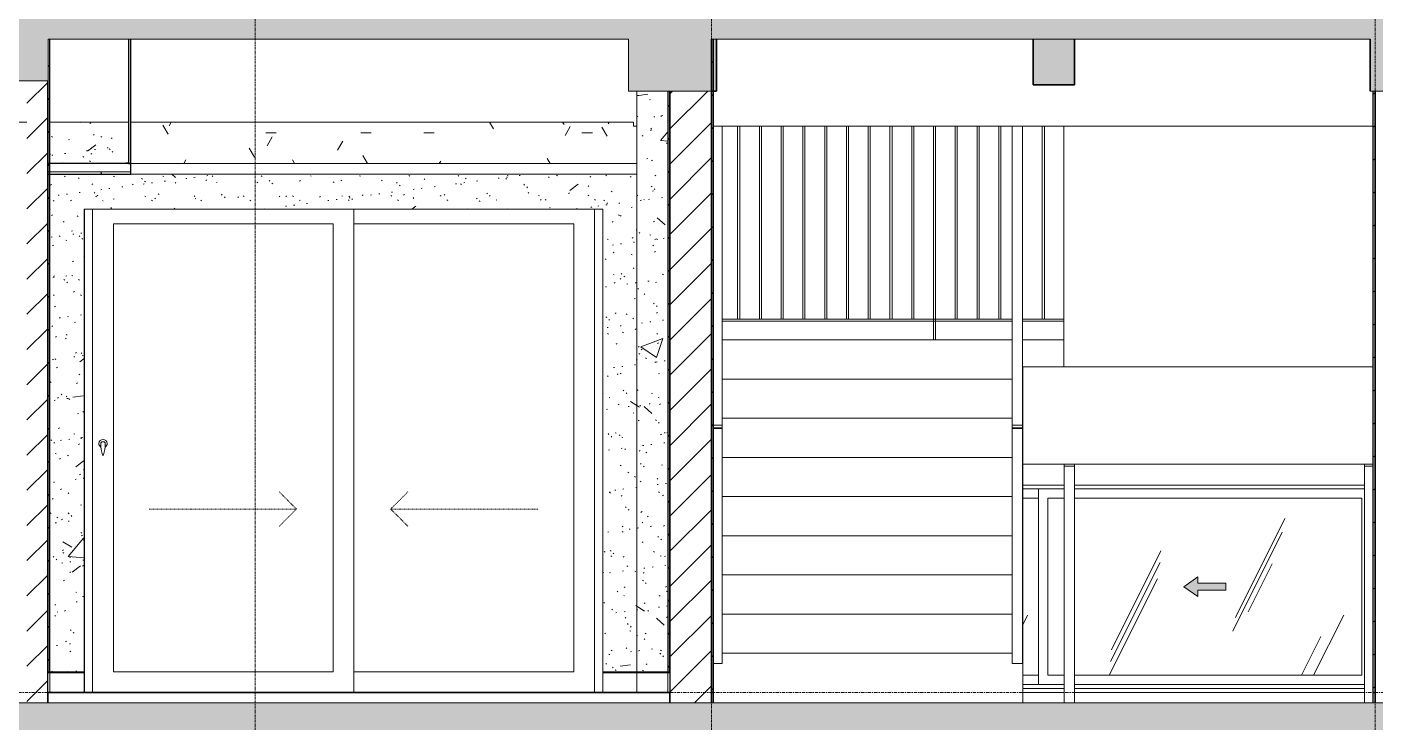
# Model space of a CAD drawing. Header units: millimetres. Extents: x -92143 to -2058, y -8802 to 35300.
# Drawn here: x -40337 to -33837, y 19057 to 22409 of the extents above; entities that cross this region are included whole.
import ezdxf

# ---------------------------------------------------------------- set-up
doc = ezdxf.new("R2010")
doc.units = ezdxf.units.MM
for name, pattern in [('1 NÉT CALL OUT', [6, 3, -3]), ('Centre', [31.75, 6.35, -4.7625, 15.875, -4.7625]), ('Dash', [6.35, 3.175, -3.175]), ('Grid Line', [22.225, 12.7, -3.175, 3.175, -3.175])]:
    doc.linetypes.add(name, pattern=pattern)
for name, color, linetype, lineweight in [('0-1', 7, 'Continuous', 5), ('A-CLNG', 13, 'Continuous', 9), ('A-CLNG-1', 250, 'Continuous', 25), ('A-CLNG-2', 7, 'Continuous', 9), ('A-CLNG-PATT-2', 7, 'Continuous', 9), ('A-CLNG-PATT-3', 254, 'Continuous', 18), ('A-DETL-GENF', 92, 'Continuous', 9), ('A-DETL-GENF-1', 7, 'Continuous', 9), ('A-DETL-THIN', 151, 'Continuous', 9), ('A-DOOR', 31, 'Continuous', 9), ('A-DOOR-FRAM', 31, 'Continuous', 9), ('A-DOOR-GLAZ', 31, 'Continuous', 9), ('A-DOOR-HDLN', 31, 'Dash', 18), ('A-FLOR-1', 10, 'Continuous', 35), ('A-FLOR-HRAL', 11, 'Continuous', 9), ('A-FLOR-HRAL-1', 253, 'Continuous', 18), ('A-FLOR-HRAL-2', 9, 'Continuous', 9), ('A-FLOR-LEVL-2', 51, 'Centre', 9), ('A-GLAZ', 151, 'Continuous', 9), ('A-GLAZ-2', 7, '1 NÉT CALL OUT', 9), ('A-GLAZ-5', 151, '1 NÉT CALL OUT', 9), ('A-WALL', 113, 'Continuous', 9), ('A-WALL-2', 250, 'Continuous', 25), ('A-WALL-3', 113, 'Continuous', 25), ('A-WALL-PATT-1', 7, 'Continuous', 9), ('A-WALL-PATT-2', 9, 'Continuous', 9), ('A-WALL-PATT-4', 111, 'Continuous', 9), ('I-WALL-1', 250, 'Continuous', 25), ('I-WALL-2', 7, 'Continuous', 9), ('I-WALL-3', 2, 'Continuous', 25), ('S-BEAM-1', 12, 'Continuous', 5), ('S-BEAM-2', 7, 'Continuous', 9), ('S-BEAM-3', 10, 'Continuous', 35), ('S-GRID-1', 1, 'Grid Line', 9), ('S-STRS', 31, 'Continuous', 9)]:
    doc.layers.add(name, color=color, linetype=linetype, lineweight=lineweight)
pattern_1 = [(45, (-51987.05, 14125), (-84.8528, 84.8528), [])]
pattern_2 = [(45, (-51987.05, 14125), (-79.5495, 79.5495), [])]
pattern_3 = [(50, (-51987.05, 14125), (1093.104, -95.634), [114.3, -1257.3]), (355, (-51987, 14125), (-211.46, 1146.34), [91.44, -1005.84]), (100.451, (-51896, 14117), (881.656, 1050.7), [97.14, -1068.54]), (46.184, (-51987, 14429.8), (1626.47, -252.26), [171.45, -1885.95]), (96.636, (-51851.5, 14408.8), (1424.42, 1484.57), [145.71, -1602.81]), (351.184, (-51987, 14429.8), (1424.43, 1484.55), [137.16, -1508.76]), (21, (-51834.65, 14353.6), (909.686, -613.59), [114.3, -1257.3]), (326, (-51834.7, 14353.6), (370.81, 1105.13), [91.44, -1005.84]), (71.451, (-51758.8, 14302.5), (1280.5, 491.53), [97.14, -1068.54]), (37.5, (-51987.05, 14125), (18.531, 507.33), [50.292, -943.356, 50.292, -970.788, -1009.65]), (37.5, (-51987.05, 14125), (18.531, 507.33), [-2014.728, 50.292, -959.358]), (7.5, (-51987.05, 14125), (400.918, 601.084), [50.292, -531.876, 50.292, -920.496, -384.81]), (7.5, (-51987.05, 14125), (400.918, 601.084), [-1552.956, 50.292, -334.518]), (327.5, (-52326.9, 14125), (813.545, -34.374), [50.292, -330.708, 50.292, -1138.428, -1577.34]), (327.5, (-52326.9, 14125), (813.545, -34.374), [-1569.72, 50.29, -1527.05]), (317.5, (-52479.3, 14125), (888.775, 152.56), [50.292, -445.008, 50.292, -739.14, -1120.14]), (317.5, (-52479.3, 14125), (888.775, 152.56), [-1284.73, 50.29, -1069.85])]
pattern_4 = [(37.5, (-51987.05, 14125), (-4.7995, 146.8239), [5.029, -110.795, 5.029, -124.511, -123.825]), (37.5, (-51987.05, 14125), (-4.7995, 146.8239), [-245.364, 5.029, -118.796]), (7.5, (-51987.05, 14125), (134.8574, 215.0472), [5.029, -57.455, 5.029, -99.365, -40.005]), (7.5, (-51987.05, 14125), (134.8574, 215.0472), [-166.878, 5.029, -34.976]), (327.5, (-52080.78, 14125), (237.2978, 0.4316), [5.029, -33.071, 5.029, -132.131, -179.07]), (327.5, (-52080.78, 14125), (237.2978, 0.4316), [-175.26, 5.029, -174.041]), (317.5, (-52080.78, 14125), (229.067, 66.8792), [5.029, -14.021, 5.029, -84.887, -102.87]), (317.5, (-52080.78, 14125), (229.067, 66.8792), [-108.966, 5.029, -97.841])]
pattern_5 = [(63.435, (-50196.8, 14229.33), (-0.001, 1524), [532.46, -2875.3]), (63.435, (-51720.8, 14229.33), (-0.001, 1524), [532.46, -2875.3]), (63.435, (-49467.24, 14523.8), (-0.001, 1524), [532.46, -2875.3]), (63.435, (-50991.24, 14523.8), (-0.001, 1524), [532.46, -2875.3]), (63.435, (-49577.66, 14419.83), (-0.001, 1524), [532.46, -2875.3]), (63.435, (-51101.66, 14419.83), (-0.001, 1524), [532.46, -2875.3]), (63.435, (-49690.2, 15015.1), (-0.001, 1524), [258.8, -3148.97]), (63.435, (-51214.2, 15015.1), (-0.001, 1524), [258.8, -3148.97]), (63.435, (-49763.8, 14922.95), (-0.001, 1524), [532.46, -2875.3]), (63.435, (-51287.8, 14922.95), (-0.001, 1524), [532.46, -2875.3]), (63.435, (-49750.84, 14989.1), (-0.001, 1524), [532.46, -2875.3]), (63.435, (-51274.84, 14989.1), (-0.001, 1524), [532.46, -2875.3]), (63.435, (-50365.7, 14698.94), (-0.001, 1524), [532.46, -2875.3]), (63.435, (-51889.7, 14698.94), (-0.001, 1524), [532.46, -2875.3]), (63.435, (-50352.7, 14776.9), (-0.001, 1524), [532.46, -2875.3]), (63.435, (-51876.7, 14776.9), (-0.001, 1524), [532.46, -2875.3]), (63.435, (-50349.2, 14833.1), (-0.001, 1524), [532.46, -2875.3]), (63.435, (-51873.2, 14833.1), (-0.001, 1524), [532.46, -2875.3])]

# ---------------------------------------------------------------- blocks, each defined once
blk = doc.blocks.new('NCV_TKTC_KET CAU_rvt-1-TKCS_MẶT CẮT E')
at = {"layer": 'S-BEAM-1'}
for points in [[(-37011.9, 22100), (-37011.9, 22350), (-37037.4, 22350), (-37037.4, 22100)], [(-35285.3, 22130), (-35285.3, 22350), (-35485.3, 22350), (-35485.3, 22130)], [(-33860.6, 22100), (-33860.3, 22100), (-33860.6, 22109.1)]]:
    blk.add_hatch(color=256, dxfattribs=at).paths.add_polyline_path(points)
at = {"layer": 'S-BEAM-2'}
for p, q in [((-40336.9, 21950), (-42236.9, 21950)), ((-39846.9, 21950), (-40226.9, 21950)), ((-37411.9, 21950), (-39836.9, 21950)), ((-37411.9, 21950), (-37411.9, 21930)), ((-37411.9, 21930), (-37396.9, 21930)), ((-37026.9, 21930), (-33846.9, 21930)), ((-35535.6, 20300), (-35336.5, 20300)), ((-35286.5, 20300), (-33887.3, 20300))]:
    blk.add_line(p, q, dxfattribs=at)
at = {"layer": 'S-BEAM-3'}
for p, q in [((-37011.9, 22100), (-37011.9, 22350)), ((-35485.3, 22350), (-35485.3, 22130)), ((-35285.3, 22130), (-35285.3, 22350)), ((-33860.6, 22350), (-33860.6, 22100)), ((-37037.4, 22100), (-37011.9, 22100)), ((-35485.3, 22130), (-35285.3, 22130))]:
    blk.add_line(p, q, dxfattribs=at)
blk = doc.blocks.new('Railing - Railing-943576-TKCS_MẶT CẮT E')
at = {"layer": 'A-FLOR-HRAL-1'}
for p, q in [((-37236.9, 22695), (-37246.9, 22695)), ((-37246.9, 22695), (-37246.9, 22600)), ((-37236.9, 22600), (-37236.9, 22695)), ((-37246.9, 22600), (-37236.9, 22600))]:
    blk.add_line(p, q, dxfattribs=at)
at = {"layer": 'A-FLOR-HRAL-2'}
for p, q in [((-37560.7, 22600), (-37560.7, 22695)), ((-37560.7, 22695), (-37396.9, 22695)), ((-37396.9, 22600), (-37396.9, 22695)), ((-37396.9, 22695), (-37246.9, 22695))]:
    blk.add_line(p, q, dxfattribs=at)
blk = doc.blocks.new('Railing - Railing-939137-TKCS_MẶT CẮT E')
at = {"layer": 'A-FLOR-HRAL-2'}
for p, q in [((-40236.9, 12495), (-40226.9, 12495)), ((-40226.9, 12400), (-40226.9, 12495)), ((-40226.9, 12495), (-40060.7, 12495)), ((-40060.7, 12495), (-40060.7, 12400))]:
    blk.add_line(p, q, dxfattribs=at)
blk = doc.blocks.new('CL_01-VÁCH DỰNG THẠCH CAO CĂN HỘ LOẠI 1-5D1 - CL_01-VÁCH DỰNG THẠCH CAO CĂN HỘ LOẠI 1A-5-V192-TKCS_MẶT CẮT E')
at = {"layer": 'A-CLNG-PATT-3'}
h = blk.add_hatch(dxfattribs=at)
h.set_pattern_fill('FP_2', color=256, style=0, pattern_type=2)
h.set_pattern_definition([(0, (-51987.05, 14125), (609.6, 152.4), [50.292, -406.908, 50.292, -406.908, -2438.4]), (0, (-51987.05, 14125), (609.6, 152.4), [-914.4, 50.292, -864.108, 50.292, -406.908, -1066.8]), (0, (-51987.05, 14125), (609.6, 152.4), [-2286, 50.292, -254.508, 50.292, -711.708]), (120, (-51758.45, 14201.2), (-436.7823, 451.7291), [50.292, -406.908, 50.292, -2845.308]), (120, (-51758.45, 14201.2), (-436.7823, 451.7291), [-507.492, -406.908, 50.292, -864.108, -1524]), (120, (-51758.45, 14201.2), (-436.7823, 451.7291), [-1828.8, 50.292, -406.908, 50.292, -1016.508]), (120, (-51758.45, 14201.2), (-436.7823, 451.7291), [-2336.292, -254.508, 50.292, -711.708]), (240, (-51682.25, 14506), (-172.8177, -604.1291), [50.292, -406.908, 50.292, -406.908, -2438.4]), (240, (-51682.25, 14506), (-172.8177, -604.1291), [-914.4, 50.292, -864.108, 50.292, -406.908, -1066.8]), (240, (-51682.25, 14506), (-172.8177, -604.1291), [-2286, 50.292, -254.508, 50.292, -711.708])])
h.paths.add_polyline_path([(-37396.9, 21750), (-37396.9, 21930), (-37411.9, 21930), (-37411.9, 21950), (-39836.9, 21950), (-39836.9, 21750), (-37747.3, 21750)])
at = {"layer": 'A-CLNG-1'}
for p, q in [((-39846.9, 22350), (-39846.9, 21750)), ((-39836.9, 21750), (-39836.9, 22350)), ((-39846.9, 21750), (-39836.9, 21750))]:
    blk.add_line(p, q, dxfattribs=at)
at = {"layer": 'A-CLNG-2'}
blk.add_line((-37396.9, 21750), (-39836.9, 21750), dxfattribs=at)
blk = doc.blocks.new('NCV_TKTC_TANG 6 - 8_rvt-3-TKCS_MẶT CẮT E')
at = {"layer": 'A-CLNG-PATT-2'}
h = blk.add_hatch(dxfattribs=at)
h.set_pattern_fill('FP_12', color=256, style=0, pattern_type=2)
h.set_pattern_definition([(0, (-51987.05, 14125), (1219.2, 304.8), [50.292, -864.108, 50.292, -864.108, -4876.8]), (0, (-51987.05, 14125), (1219.2, 304.8), [-1828.8, 50.292, -1778.508, 50.292, -864.108, -2133.6]), (0, (-51987.05, 14125), (1219.2, 304.8), [-4572, 50.292, -559.308, 50.292, -1473.708]), (120, (-51529.85, 14277.4), (-873.5645, 903.458), [50.29, -864.11, 50.29, -5740.91]), (120, (-51529.85, 14277.4), (-873.5645, 903.458), [-964.692, -864.108, 50.292, -1778.508, -3048]), (120, (-51529.85, 14277.4), (-873.5645, 903.458), [-3657.6, 50.292, -864.108, 50.292, -2083.308]), (120, (-51529.85, 14277.4), (-873.5645, 903.458), [-4622.29, -559.31, 50.29, -1473.71]), (240, (-51377.45, 14887), (-345.6355, -1208.258), [50.29, -864.11, 50.29, -5740.91]), (240, (-51377.45, 14887), (-345.6355, -1208.258), [-964.69, -864.11, 50.29, -1778.51, -3048]), (240, (-51377.45, 14887), (-345.6355, -1208.258), [-3657.6, 50.29, -864.11, 50.29, -2083.31]), (240, (-51377.45, 14887), (-345.6355, -1208.258), [-4622.29, -559.31, 50.29, -1473.71])])
h.paths.add_polyline_path([(-40236.9, 21700), (-39836.9, 21700), (-39836.9, 21710), (-40236.9, 21710)])
at = {"layer": 'A-WALL-PATT-1'}
h = blk.add_hatch(dxfattribs=at)
h.set_pattern_fill('FP_5', color=256, style=0, pattern_type=2)
h.set_pattern_definition(pattern_2)
h.paths.add_polyline_path([(-40226.9, 19300), (-40226.9, 22350), (-40234.4, 22350), (-40234.4, 22150), (-40236.9, 22150), (-40236.9, 19300)])
h = blk.add_hatch(dxfattribs=at)
h.set_pattern_fill('FP_5', color=256, style=0, pattern_type=2)
h.set_pattern_definition(pattern_2)
h.paths.add_polyline_path([(-37236.9, 19300), (-37236.9, 22100), (-37246.9, 22100), (-37246.9, 19300)])
at = {"layer": 'A-WALL-PATT-2'}
h = blk.add_hatch(dxfattribs=at)
h.set_pattern_fill('FP_1', color=256, style=0, pattern_type=2)
h.set_pattern_definition(pattern_1)
h.paths.add_polyline_path([(-40336.9, 19150), (-40236.9, 19150), (-40236.9, 22150), (-40336.9, 22150), (-40336.9, 19369.8)])
h = blk.add_hatch(dxfattribs=at)
h.set_pattern_fill('FP_7', color=256, style=0, pattern_type=2)
h.set_pattern_definition(pattern_3)
h.paths.add_polyline_path([(-37396.9, 19300), (-37386.9, 19300), (-37386.9, 22100), (-37396.9, 22100), (-37396.9, 19369.8)])
h = blk.add_hatch(dxfattribs=at)
h.set_pattern_fill('FP_6', color=256, style=0, pattern_type=2)
h.set_pattern_definition(pattern_4)
h.paths.add_polyline_path([(-37396.9, 19300), (-37386.9, 19300), (-37386.9, 22100), (-37396.9, 22100), (-37396.9, 19369.8)])
h = blk.add_hatch(dxfattribs=at)
h.set_pattern_fill('FP_7', color=256, style=0, pattern_type=2)
h.set_pattern_definition(pattern_3)
h.paths.add_polyline_path([(-37246.9, 19300), (-37246.9, 22100), (-37386.9, 22100), (-37386.9, 19300)])
h = blk.add_hatch(dxfattribs=at)
h.set_pattern_fill('FP_6', color=256, style=0, pattern_type=2)
h.set_pattern_definition(pattern_4)
h.paths.add_polyline_path([(-37246.9, 19300), (-37246.9, 22100), (-37386.9, 22100), (-37386.9, 19300)])
h = blk.add_hatch(dxfattribs=at)
h.set_pattern_fill('FP_7', color=256, style=0, pattern_type=2)
h.set_pattern_definition(pattern_3)
h.paths.add_polyline_path([(-40226.9, 19300), (-40060.7, 19300), (-40060.7, 21530), (-37560.7, 21530), (-37560.7, 19300), (-37396.9, 19300), (-37396.9, 21700), (-40226.9, 21700), (-40226.9, 19369.8)])
h.paths.add_polyline_path([(-40213.4, 21750), (-39846.9, 21750), (-39846.9, 21950), (-40226.9, 21950), (-40226.9, 21750)])
h = blk.add_hatch(dxfattribs=at)
h.set_pattern_fill('FP_6', color=256, style=0, pattern_type=2)
h.set_pattern_definition(pattern_4)
h.paths.add_polyline_path([(-40226.9, 19300), (-40060.7, 19300), (-40060.7, 21530), (-37560.7, 21530), (-37560.7, 19300), (-37396.9, 19300), (-37396.9, 21700), (-40226.9, 21700), (-40226.9, 19369.8)])
h.paths.add_polyline_path([(-40213.4, 21750), (-39846.9, 21750), (-39846.9, 21950), (-40226.9, 21950), (-40226.9, 21750)])
at = {"layer": 'A-CLNG-1'}
for p, q in [((-39836.9, 21750), (-40236.9, 21750)), ((-40236.9, 21750), (-40236.9, 21700)), ((-39836.9, 21700), (-39836.9, 21750)), ((-40236.9, 21700), (-39836.9, 21700))]:
    blk.add_line(p, q, dxfattribs=at)
at = {"layer": 'A-CLNG-2'}
for p, q in [((-39836.9, 21710), (-40236.9, 21710)), ((-39836.9, 21750), (-37396.9, 21750)), ((-37396.9, 21700), (-39836.9, 21700))]:
    blk.add_line(p, q, dxfattribs=at)
at = {"layer": 'A-FLOR-1'}
for p, q in [((-37236.9, 19200), (-40236.9, 19200)), ((-40236.9, 19200), (-40236.9, 19150)), ((-37236.9, 19150), (-37236.9, 19200))]:
    blk.add_line(p, q, dxfattribs=at)
at = {"layer": 'A-WALL-2'}
blk.add_line((-40236.9, 19150), (-40236.9, 22150), dxfattribs=at)
at = {"layer": 'I-WALL-1'}
for p, q in [((-40226.9, 19300), (-40226.9, 22350)), ((-40236.9, 22150), (-40236.9, 19300)), ((-37246.9, 22100), (-37246.9, 19300)), ((-37236.9, 19300), (-37236.9, 22100)), ((-40236.9, 19300), (-40226.9, 19300)), ((-37246.9, 19300), (-37236.9, 19300))]:
    blk.add_line(p, q, dxfattribs=at)
at = {"layer": 'I-WALL-2'}
for p, q in [((-37396.9, 19300), (-37396.9, 22100)), ((-40060.7, 19300), (-40060.7, 21530)), ((-40060.7, 21530), (-37560.7, 21530)), ((-37560.7, 21530), (-37560.7, 19300)), ((-40226.9, 19300), (-40060.7, 19300)), ((-37560.7, 19300), (-37396.9, 19300)), ((-37386.9, 19300), (-37396.9, 19300)), ((-37386.9, 19300), (-37246.9, 19300))]:
    blk.add_line(p, q, dxfattribs=at)
at = {"layer": 'A-CLNG'}
blk.add_blockref('CL_01-VÁCH DỰNG THẠCH CAO CĂN HỘ LOẠI 1-5D1 - CL_01-VÁCH DỰNG THẠCH CAO CĂN HỘ LOẠI 1A-5-V192-TKCS_MẶT CẮT E', (0, 0), dxfattribs=at)
at = {"layer": 'A-FLOR-HRAL'}
for name, p in [('Railing - Railing-939137-TKCS_MẶT CẮT E', (0, 6800)), ('Railing - Railing-943576-TKCS_MẶT CẮT E', (0, -3400))]:
    blk.add_blockref(name, p, dxfattribs=at)
blk = doc.blocks.new('Railing - 10mm-758696-TKCS_MẶT CẮT E')
at = {"layer": 'A-FLOR-HRAL'}
for p, q in [((-35441.3, 25330), (-35441.3, 24400)), ((-35431.3, 24400), (-35431.3, 25330))]:
    blk.add_line(p, q, dxfattribs=at)
blk = doc.blocks.new('Railing - 50 x 10mm-945202-TKCS_MẶT CẮT E')
at = {"layer": 'A-FLOR-HRAL'}
for p, q in [((-35965.9, 25330), (-35965.9, 24300)), ((-35955.9, 24300), (-35955.9, 25330))]:
    blk.add_line(p, q, dxfattribs=at)
blk = doc.blocks.new('Railing - 50 x 10mm-952828-TKCS_MẶT CẮT E')
at = {"layer": 'A-FLOR-HRAL'}
for p, q in [((-33887.3, 27091.3), (-33846.9, 27091.3)), ((-33887.3, 25950), (-33887.3, 27091.3))]:
    blk.add_line(p, q, dxfattribs=at)
blk = doc.blocks.new('Railing - 50 x 10mm-952826-TKCS_MẶT CẮT E')
at = {"layer": 'A-FLOR-HRAL'}
for p, q in [((-37026.9, 23872.9), (-36985.2, 23872.9)), ((-36985.2, 23872.9), (-36985.2, 23876.5)), ((-36985.2, 23872.9), (-36985.2, 22738.9)), ((-36985.2, 22738.9), (-37026.9, 22738.9))]:
    blk.add_line(p, q, dxfattribs=at)
blk = doc.blocks.new('Railing - Railing-953851-TKCS_MẶT CẮT E')
at = {"layer": 'A-FLOR-HRAL'}
for p, q in [((-36985.2, 24400), (-35586, 24400)), ((-36985.2, 24390), (-35586, 24390))]:
    blk.add_line(p, q, dxfattribs=at)
for name, p in [('Railing - 50 x 10mm-952828-TKCS_MẶT CẮT E', (0, 0)), ('Railing - 10mm-758696-TKCS_MẶT CẮT E', (-1469, 0)), ('Railing - 10mm-758696-TKCS_MẶT CẮT E', (-1364.1, 0)), ('Railing - 10mm-758696-TKCS_MẶT CẮT E', (-1259.1, 0)), ('Railing - 10mm-758696-TKCS_MẶT CẮT E', (-1154.2, 0)), ('Railing - 10mm-758696-TKCS_MẶT CẮT E', (-1049.3, 0)), ('Railing - 10mm-758696-TKCS_MẶT CẮT E', (-944.4, 0)), ('Railing - 10mm-758696-TKCS_MẶT CẮT E', (-839.4, 0)), ('Railing - 10mm-758696-TKCS_MẶT CẮT E', (-734.5, 0)), ('Railing - 10mm-758696-TKCS_MẶT CẮT E', (-629.6, 0)), ('Railing - 50 x 10mm-945202-TKCS_MẶT CẮT E', (0, 0)), ('Railing - 10mm-758696-TKCS_MẶT CẮT E', (-419.7, 0)), ('Railing - 10mm-758696-TKCS_MẶT CẮT E', (-314.8, 0)), ('Railing - 10mm-758696-TKCS_MẶT CẮT E', (-209.9, 0)), ('Railing - 10mm-758696-TKCS_MẶT CẮT E', (0, 0)), ('Railing - 50 x 10mm-952826-TKCS_MẶT CẮT E', (0, 0))]:
    blk.add_blockref(name, p)
blk = doc.blocks.new('Railing - 50 x 10mm-V21-TKCS_MẶT CẮT E')
at = {"layer": 'A-FLOR-HRAL'}
for p, q in [((-35336.5, 25950), (-35336.5, 27091.3)), ((-35286.5, 27091.3), (-35336.5, 27091.3)), ((-35286.5, 25950), (-35286.5, 27091.3))]:
    blk.add_line(p, q, dxfattribs=at)
blk = doc.blocks.new('Railing - 50 x 10mm-V17-TKCS_MẶT CẮT E')
at = {"layer": 'A-FLOR-HRAL'}
for p, q in [((-37035.2, 13676.5), (-37035.2, 13672.9)), ((-37035.2, 13672.9), (-36985.2, 13672.9)), ((-37035.2, 12538.9), (-37035.2, 13672.9)), ((-36985.2, 13672.9), (-36985.2, 13676.5)), ((-36985.2, 13672.9), (-36985.2, 12538.9)), ((-36985.2, 12538.9), (-37035.2, 12538.9))]:
    blk.add_line(p, q, dxfattribs=at)
blk = doc.blocks.new('Railing - Railing-V22-TKCS_MẶT CẮT E')
at = {"layer": 'A-FLOR-HRAL'}
for p, q in [((-35336.9, 21000), (-35536, 21000)), ((-35536, 20990), (-35336.9, 20990))]:
    blk.add_line(p, q, dxfattribs=at)
blk.add_blockref('Railing - 50 x 10mm-V21-TKCS_MẶT CẮT E', (0, -3400))
at = {"extrusion": (0, 0, -1), "zscale": -1}
blk.add_blockref('Railing - 50 x 10mm-V17-TKCS_MẶT CẮT E', (72571.2, 6800), dxfattribs=at)
blk = doc.blocks.new('Top Rail Type - Top Rail_Internal_-V25-TKCS_MẶT CẮT E')
at = {"layer": 'A-FLOR-HRAL'}
for p, q in [((-33846.9, 27100), (-33887.3, 27100)), ((-33887.3, 27100), (-33887.3, 27091.3)), ((-36985.2, 25330), (-36985.2, 23888.9)), ((-36985.2, 23888.9), (-37026.9, 23888.9)), ((-37026.9, 23876.5), (-36985.2, 23876.5)), ((-36985.2, 23876.5), (-36985.2, 23888.9))]:
    blk.add_line(p, q, dxfattribs=at)
blk = doc.blocks.new('Top Rail Type - Top Rail_Internal_-953883-TKCS_MẶT CẮT E')
at = {"layer": 'A-FLOR-HRAL'}
for p, q in [((-35286.5, 10100), (-35336.5, 10100)), ((-35336.5, 10100), (-35336.5, 10091.3)), ((-35286.5, 10091.3), (-35286.5, 10100)), ((-35586, 6888.9), (-35586, 8330)), ((-35536, 8330), (-35536, 6888.9)), ((-35586, 6888.9), (-35586, 6876.5)), ((-35536, 6888.9), (-35586, 6888.9)), ((-35586, 6876.5), (-35536, 6876.5)), ((-35536, 6876.5), (-35536, 6888.9))]:
    blk.add_line(p, q, dxfattribs=at)
blk = doc.blocks.new('1_FAMILY RVT - W01-WxH 1000x3200-V205-TKCS_MẶT CẮT E')
at = {"layer": 'A-GLAZ'}
h = blk.add_hatch(dxfattribs=at)
h.set_pattern_fill('FP_3', color=256, style=0, pattern_type=2)
h.set_pattern_definition(pattern_5)
h.paths.add_polyline_path([(-35535.6, 19282.6), (-35459.6, 19282.6), (-35459.6, 20136.5), (-35535.6, 20136.5), (-35535.6, 19369.8)])
h = blk.add_hatch(dxfattribs=at)
h.set_pattern_fill('FP_3', color=256, style=0, pattern_type=2)
h.set_pattern_definition(pattern_5)
h.paths.add_polyline_path([(-35415.1, 19282.6), (-35336.5, 19282.6), (-35336.5, 20136.5), (-35415.1, 20136.5), (-35415.1, 19287.6)])
h.paths.add_polyline_path([(-35281.1, 19282.6), (-33900.9, 19282.6), (-33900.9, 20136.5), (-35286.5, 20136.5), (-35286.5, 19282.6)])
h.paths.add_polyline_path([(-34691.9, 19662.1), (-34759.6, 19709.5), (-34691.9, 19757), (-34691.9, 19726.5), (-34556.4, 19726.5), (-34556.4, 19692.6), (-34691.9, 19692.6)])
at = {"layer": 'A-GLAZ-5'}
blk.add_hatch(color=256, dxfattribs=at).paths.add_polyline_path([(-34691.9, 19662.1), (-34691.9, 19692.6), (-34556.4, 19692.6), (-34556.4, 19726.5), (-34691.9, 19726.5), (-34691.9, 19757), (-34759.6, 19709.5)])
at = {"layer": 'A-DETL-GENF'}
for p, q in [((-34759.6, 19709.5), (-34691.9, 19757)), ((-34759.6, 19709.5), (-34691.9, 19757)), ((-34691.9, 19662.1), (-34759.6, 19709.5)), ((-34759.6, 19709.5), (-34691.9, 19662.1)), ((-34691.9, 19757), (-34691.9, 19726.5)), ((-34691.9, 19757), (-34691.9, 19726.5)), ((-34691.9, 19726.5), (-34556.4, 19726.5)), ((-34556.4, 19726.5), (-34691.9, 19726.5)), ((-34556.4, 19726.5), (-34556.4, 19692.6)), ((-34556.4, 19726.5), (-34556.4, 19692.6)), ((-34556.4, 19692.6), (-34691.9, 19692.6)), ((-34691.9, 19692.6), (-34691.9, 19662.1)), ((-34556.4, 19692.6), (-34691.9, 19692.6)), ((-34691.9, 19692.6), (-34691.9, 19662.1))]:
    blk.add_line(p, q, dxfattribs=at)
at = {"layer": 'A-GLAZ'}
for p, q in [((-35535.6, 20200), (-35336.5, 20200)), ((-35336.5, 20181), (-35535.6, 20181)), ((-35459.6, 19238.1), (-35459.6, 20181)), ((-35286.5, 20200), (-33887.3, 20200)), ((-33887.3, 20181), (-35286.5, 20181)), ((-35535.6, 20136.5), (-35459.6, 20136.5)), ((-35336.5, 20136.5), (-35415.1, 20136.5)), ((-35415.1, 20136.5), (-35415.1, 19282.6)), ((-33900.9, 20136.5), (-35286.5, 20136.5)), ((-33900.9, 19282.6), (-33900.9, 20136.5)), ((-35459.6, 19282.6), (-35535.6, 19282.6)), ((-35415.1, 19282.6), (-35336.5, 19282.6)), ((-35286.5, 19282.6), (-33900.9, 19282.6)), ((-35535.6, 19238.1), (-35336.5, 19238.1)), ((-35535.6, 19219), (-35336.5, 19219)), ((-35336.5, 19200), (-35535.6, 19200)), ((-35336.5, 19238.1), (-35459.6, 19238.1)), ((-35286.5, 19238.1), (-33887.3, 19238.1)), ((-33887.3, 19238.1), (-35286.5, 19238.1)), ((-35286.5, 19219), (-33887.3, 19219)), ((-33887.3, 19200), (-35286.5, 19200))]:
    blk.add_line(p, q, dxfattribs=at)
blk = doc.blocks.new('DEG_02-DEG_03 - DEG_02-2500x2400mm-CỬA ĐI 02 CÁNH TRƯỢT-V79-TKCS_MẶT CẮT E')
at = {"layer": 'A-DOOR'}
for p, q in [((-38760.3, 5600), (-38760.3, 7930)), ((-39920.3, 5700), (-39920.3, 7860)), ((-39920.3, 7860), (-38860.3, 7860)), ((-38860.3, 7860), (-38860.3, 5700)), ((-38860.3, 5700), (-39920.3, 5700))]:
    blk.add_line(p, q, dxfattribs=at)
at = {"layer": 'A-DOOR', "flags": 128}
blk.add_lwpolyline([(-39968.8, 6808.7), (-39968.8, 6808.7), (-39968.8, 6808.7), (-39968.8, 6808.7), (-39968.8, 6808.7), (-39968.9, 6808.7), (-39968.9, 6808.7), (-39968.9, 6808.7), (-39968.9, 6808.7), (-39968.9, 6808.7), (-39969, 6808.7), (-39969, 6808.7), (-39969, 6808.7), (-39969, 6808.7), (-39969.1, 6808.7), (-39969.1, 6808.7), (-39969.1, 6808.7), (-39969.2, 6808.7), (-39969.2, 6808.7), (-39969.3, 6808.7), (-39969.3, 6808.7), (-39969.4, 6808.7), (-39969.4, 6808.7), (-39969.5, 6808.7), (-39969.5, 6808.7), (-39969.6, 6808.7), (-39969.6, 6808.7), (-39969.7, 6808.7), (-39969.7, 6808.7), (-39969.8, 6808.7), (-39969.8, 6808.7), (-39969.9, 6808.7), (-39969.9, 6808.7), (-39970, 6808.7), (-39970.1, 6808.7), (-39970.1, 6808.7), (-39970.2, 6808.7), (-39970.2, 6808.7), (-39970.3, 6808.7), (-39970.4, 6808.7), (-39970.4, 6808.7), (-39970.5, 6808.7), (-39970.5, 6808.7), (-39970.6, 6808.7), (-39970.7, 6808.7), (-39970.7, 6808.7), (-39970.8, 6808.7), (-39970.8, 6808.7), (-39970.9, 6808.7), (-39970.9, 6808.7), (-39971, 6808.7), (-39971, 6808.7), (-39971.1, 6808.7), (-39971.1, 6808.7), (-39971.2, 6808.7), (-39971.2, 6808.7), (-39971.3, 6808.7), (-39971.3, 6808.7), (-39971.4, 6808.7), (-39971.4, 6808.7), (-39971.5, 6808.7), (-39971.5, 6808.7), (-39971.5, 6808.7), (-39971.6, 6808.7), (-39971.6, 6808.7), (-39971.6, 6808.7), (-39971.7, 6808.7), (-39971.7, 6808.7), (-39971.7, 6808.7), (-39971.7, 6808.7), (-39971.7, 6808.7), (-39971.8, 6808.7), (-39971.8, 6808.7), (-39971.8, 6808.7), (-39971.8, 6808.7), (-39971.8, 6808.7), (-39971.8, 6808.7)], dxfattribs=at)
at = {"layer": 'A-DOOR'}
for centre, radius, start, end in [((-39970.3, 6800), 20, 0, 180), ((-39970.3, 6800), 20, 180, 240), ((-39971.8, 6799.2), 9.45, 90, 180), ((-39816.5, 6799.2), 164.8, 180, 199.13397), ((-39968.8, 6799.2), 9.45, 0, 90), ((-40124.1, 6799.2), 164.8, 340.86603, 0), ((-39970.3, 6800), 20, 300, 0), ((-39969.9, 6746), 2.34, 199.13397, 261.03098), ((-39970.7, 6746), 2.34, 278.96902, 340.86603)]:
    blk.add_arc(centre, radius, start, end, dxfattribs=at)
at = {"layer": 'A-DOOR-FRAM'}
for p, q in [((-40060.3, 7930), (-40060.3, 5600)), ((-40020.3, 5600), (-40020.3, 7930)), ((-37600.3, 5600), (-37600.3, 7930)), ((-37560.3, 5695), (-37560.3, 5700))]:
    blk.add_line(p, q, dxfattribs=at)
at = {"layer": 'A-DOOR-GLAZ'}
for p, q in [((-37700.3, 7860), (-38760.3, 7860)), ((-37700.3, 5700), (-37700.3, 7860)), ((-38760.3, 5700), (-37700.3, 5700))]:
    blk.add_line(p, q, dxfattribs=at)
at = {"layer": 'A-DOOR-HDLN'}
for p, q in [((-39037.6, 6484.2), (-39122.4, 6569.1)), ((-38583.1, 6484.2), (-38498.2, 6569.1)), ((-39747.6, 6484.2), (-39037.6, 6484.2)), ((-39037.6, 6484.2), (-39122.4, 6399.4)), ((-38583.1, 6484.2), (-38498.2, 6399.4)), ((-37873.1, 6484.2), (-38583.1, 6484.2))]:
    blk.add_line(p, q, dxfattribs=at)

msp = doc.modelspace()

# ---------------------------------------------------------------- hatches: boundary and pattern name
at = {"layer": 'A-DETL-GENF-1'}
for points in [[(-17236.9, 21950), (-17236.9, 22550), (-78233.3, 22550), (-78233.3, 21950), (-77935.7, 21950), (-77935.7, 22350), (-73233.6, 22350), (-73233.6, 22150), (-73033.3, 22150), (-73033.3, 22350), (-70108.5, 22350), (-70108.5, 22100), (-69708.5, 22100), (-69708.5, 22350), (-65032.3, 22350), (-65032.3, 22150), (-64832.3, 22150), (-64832.3, 22350), (-61933.6, 22350), (-61933.6, 22100), (-61533.6, 22100), (-61533.6, 22350), (-56833.3, 22350), (-56833.3, 22150), (-56633.3, 22150), (-56633.3, 22350), (-53733.2, 22350), (-53733.2, 22100), (-53333.2, 22100), (-53333.2, 22350), (-48635.6, 22350), (-48635.6, 22150), (-48435.6, 22150), (-48435.6, 22350), (-45535.3, 22350), (-45535.3, 22100), (-45134.4, 22100), (-45134.4, 22350), (-40434.4, 22350), (-40434.4, 22150), (-40234.4, 22150), (-40234.4, 22350), (-37436.9, 22350), (-37436.9, 22100), (-37037.4, 22100), (-37037.4, 22350), (-33860.3, 22350), (-33860.3, 22100), (-33436.9, 22100), (-33436.9, 22350), (-30635.3, 22350), (-30635.3, 22150), (-30435.3, 22150), (-30435.3, 22350), (-25735.7, 22350), (-25735.7, 22100), (-25335.7, 22100), (-25335.7, 22350), (-22435.3, 22350), (-22435.3, 22150), (-22235.3, 22150), (-22235.3, 22350), (-17535.3, 22350), (-17535.3, 21950)], [(-17236.9, 18550), (-17236.9, 19150), (-78233.3, 19150), (-78233.3, 18550), (-77935.7, 18550), (-77935.7, 18950), (-73233.6, 18950), (-73233.6, 18750), (-73033.3, 18750), (-73033.3, 18950), (-70108.5, 18950), (-70108.5, 18700), (-69708.5, 18700), (-69708.5, 18950), (-65032.3, 18950), (-65032.3, 18750), (-64832.3, 18750), (-64832.3, 18950), (-61933.6, 18950), (-61933.6, 18700), (-61533.6, 18700), (-61533.6, 18950), (-56833.3, 18950), (-56833.3, 18750), (-56633.3, 18750), (-56633.3, 18950), (-53733.2, 18950), (-53733.2, 18700), (-53333.2, 18700), (-53333.2, 18950), (-48635.6, 18950), (-48635.6, 18750), (-48435.6, 18750), (-48435.6, 18950), (-45535.3, 18950), (-45535.3, 18700), (-45134.4, 18700), (-45134.4, 18950), (-40434.4, 18950), (-40434.4, 18750), (-40234.4, 18750), (-40234.4, 18950), (-37436.9, 18950), (-37436.9, 18700), (-37037.4, 18700), (-37037.4, 18950), (-33860.3, 18950), (-33860.3, 18700), (-33436.9, 18700), (-33436.9, 18950), (-30635.3, 18950), (-30635.3, 18750), (-30435.3, 18750), (-30435.3, 18950), (-25735.7, 18950), (-25735.7, 18700), (-25335.7, 18700), (-25335.7, 18950), (-22435.3, 18950), (-22435.3, 18750), (-22235.3, 18750), (-22235.3, 18950), (-17535.3, 18950), (-17535.3, 18550)]]:
    msp.add_hatch(color=256, dxfattribs=at).paths.add_polyline_path(points)
at = {"layer": 'A-WALL-PATT-4'}
h = msp.add_hatch(dxfattribs=at)
h.set_pattern_fill('FP_5', color=256, style=0, pattern_type=2)
h.set_pattern_definition(pattern_2)
h.paths.add_polyline_path([(-37026.9, 19200), (-37026.9, 22350), (-37036.9, 22350), (-37036.9, 19200)])
h.paths.add_polyline_path([(-37036.9, 22550), (-37026.9, 22550), (-37026.9, 22600), (-37036.9, 22600)])
h = msp.add_hatch(dxfattribs=at)
h.set_pattern_fill('FP_5', color=256, style=0, pattern_type=2)
h.set_pattern_definition(pattern_2)
h.paths.add_polyline_path([(-33836.9, 19200), (-33836.9, 22100), (-33846.9, 22100), (-33846.9, 19200)])
h.paths.add_polyline_path([(-33846.9, 22550), (-33836.9, 22550), (-33836.9, 22600), (-33846.9, 22600)])
h = msp.add_hatch(dxfattribs=at)
h.set_pattern_fill('FP_1', color=256, style=0, pattern_type=2)
h.set_pattern_definition(pattern_1)
h.paths.add_polyline_path([(-37236.9, 19150), (-37036.9, 19150.2), (-37037.4, 22100), (-37236.9, 22100), (-37236.9, 19369.8)])
h = msp.add_hatch(dxfattribs=at)
h.set_pattern_fill('FP_5', color=256, style=0, pattern_type=2)
h.set_pattern_definition(pattern_2)
h.paths.add_polyline_path([(-37026.9, 15800), (-37026.9, 18950), (-37036.9, 18950), (-37036.9, 15800)])
h.paths.add_polyline_path([(-37036.9, 19150), (-37026.9, 19150), (-37026.9, 19200), (-37036.9, 19200)])
h = msp.add_hatch(dxfattribs=at)
h.set_pattern_fill('FP_5', color=256, style=0, pattern_type=2)
h.set_pattern_definition(pattern_2)
h.paths.add_polyline_path([(-33836.9, 15800), (-33836.9, 18700), (-33846.9, 18700), (-33846.9, 15800)])
h.paths.add_polyline_path([(-33846.9, 19150), (-33836.9, 19150), (-33836.9, 19200), (-33846.9, 19200)])

# ---------------------------------------------------------------- linework, layer by layer
at = {"layer": 'A-DETL-THIN'}
for p, q in [((-40234.4, 22150), (-40234.4, 22350)), ((-40234.4, 22350), (-37436.9, 22350)), ((-37436.9, 22350), (-37436.9, 22100)), ((-37037.4, 22100), (-37037.4, 22350)), ((-37037.4, 22350), (-33860.3, 22350)), ((-33860.3, 22350), (-33860.3, 22100)), ((-40434.4, 22150), (-40234.4, 22150)), ((-37436.9, 22100), (-37037.4, 22100)), ((-33860.3, 22100), (-33436.9, 22100)), ((-37037.4, 19150), (-78233.3, 19150)), ((-33857.4, 19150), (-37037.4, 19150)), ((-17236.9, 19150), (-33857.4, 19150))]:
    msp.add_line(p, q, dxfattribs=at)
at = {"layer": 'A-FLOR-LEVL-2'}
msp.add_line((-92142.8, 19200), (-5549.7, 19200), dxfattribs=at)
at = {"layer": 'A-WALL'}
for p, q in [((-35535.6, 20200), (-35336.5, 20200)), ((-35286.5, 20200), (-33887.3, 20200)), ((-35336.5, 19200), (-35535.6, 19200)), ((-33887.3, 19200), (-35286.5, 19200))]:
    msp.add_line(p, q, dxfattribs=at)
at = {"layer": 'A-WALL-3'}
for p, q in [((-37036.9, 19150), (-37036.9, 22350)), ((-37236.9, 22100), (-37236.9, 19150)), ((-33836.9, 22100), (-33836.9, 19150))]:
    msp.add_line(p, q, dxfattribs=at)
at = {"layer": 'I-WALL-3'}
for p, q in [((-37036.9, 22350), (-37036.9, 19150)), ((-37026.9, 19150), (-37026.9, 22350)), ((-33846.9, 22100), (-33846.9, 19149.7)), ((-33836.9, 19150), (-33836.9, 22100)), ((-37026.9, 19200), (-37036.9, 19200)), ((-37036.9, 19200), (-37026.9, 19200)), ((-33836.9, 19200), (-33846.9, 19200)), ((-33846.9, 19200), (-33836.9, 19200))]:
    msp.add_line(p, q, dxfattribs=at)
at = {"layer": 'S-GRID-1'}
for p, q in [((-39236.9, -3701.5), (-39236.9, 30542.5)), ((-37036.9, -3701.5), (-37036.9, 30542.5)), ((-33836.9, -3701.5), (-33836.9, 30542.5))]:
    msp.add_line(p, q, dxfattribs=at)
at = {"layer": 'S-STRS'}
for p, q in [((-35336.9, 21847.9), (-35336.9, 21930)), ((-35336.9, 21659), (-35336.9, 21847.9)), ((-35336.9, 21470.1), (-35336.9, 21659)), ((-35336.9, 21281.3), (-35336.9, 21470.1)), ((-35336.9, 21092.4), (-35336.9, 21281.3)), ((-35336.9, 20903.5), (-35336.9, 21092.4)), ((-36985.2, 20900), (-35586, 20900)), ((-35535.6, 20900), (-35336.9, 20900)), ((-35336.9, 20770), (-35336.9, 20903.5)), ((-35535.6, 20711.1), (-35535.6, 20770)), ((-35535.6, 20770), (-35336.9, 20770)), ((-35336.9, 20770), (-33846.9, 20770)), ((-36985.2, 20711.1), (-35586, 20711.1)), ((-35535.6, 20711.1), (-35535.6, 20522.2)), ((-36985.2, 20522.2), (-35586, 20522.2)), ((-35535.6, 20522.2), (-35535.6, 20333.3)), ((-36985.2, 20333.3), (-35586, 20333.3)), ((-35535.6, 20333.3), (-35535.6, 20144.4)), ((-36985.2, 20144.4), (-35586, 20144.4)), ((-35535.6, 20144.4), (-35535.6, 19955.6)), ((-36985.2, 19955.6), (-35586, 19955.6)), ((-35535.6, 19955.6), (-35535.6, 19766.7)), ((-36985.2, 19766.7), (-35586, 19766.7)), ((-35535.6, 19766.7), (-35535.6, 19577.8)), ((-36985.2, 19577.8), (-35586, 19577.8)), ((-35535.6, 19577.8), (-35535.6, 19388.9)), ((-36985.2, 19388.9), (-35586, 19388.9)), ((-35535.6, 19388.9), (-35535.6, 19150))]:
    msp.add_line(p, q, dxfattribs=at)

# ---------------------------------------------------------------- block references
at = {"layer": '0-1'}
for name in ['NCV_TKTC_KET CAU_rvt-1-TKCS_MẶT CẮT E', 'NCV_TKTC_TANG 6 - 8_rvt-3-TKCS_MẶT CẮT E']:
    msp.add_blockref(name, (0, 0), dxfattribs=at)
at = {"layer": 'A-DOOR'}
msp.add_blockref('DEG_02-DEG_03 - DEG_02-2500x2400mm-CỬA ĐI 02 CÁNH TRƯỢT-V79-TKCS_MẶT CẮT E', (0, 13600), dxfattribs=at)
at = {"layer": 'A-FLOR-HRAL'}
for name, p in [('Top Rail Type - Top Rail_Internal_-V25-TKCS_MẶT CẮT E', (0, -3400)), ('Railing - Railing-953851-TKCS_MẶT CẮT E', (0, -3400)), ('Top Rail Type - Top Rail_Internal_-953883-TKCS_MẶT CẮT E', (0, 13600)), ('Railing - Railing-V22-TKCS_MẶT CẮT E', (0, 0)), ('Top Rail Type - Top Rail_Internal_-V25-TKCS_MẶT CẮT E', (0, -6800)), ('Railing - Railing-953851-TKCS_MẶT CẮT E', (0, -6800)), ('Top Rail Type - Top Rail_Internal_-953883-TKCS_MẶT CẮT E', (0, 10200)), ('Railing - Railing-V22-TKCS_MẶT CẮT E', (0, -3400))]:
    msp.add_blockref(name, p, dxfattribs=at)
at = {"layer": 'A-GLAZ-2'}
msp.add_blockref('1_FAMILY RVT - W01-WxH 1000x3200-V205-TKCS_MẶT CẮT E', (0, 0), dxfattribs=at)

doc.saveas('drawing.dxf')
